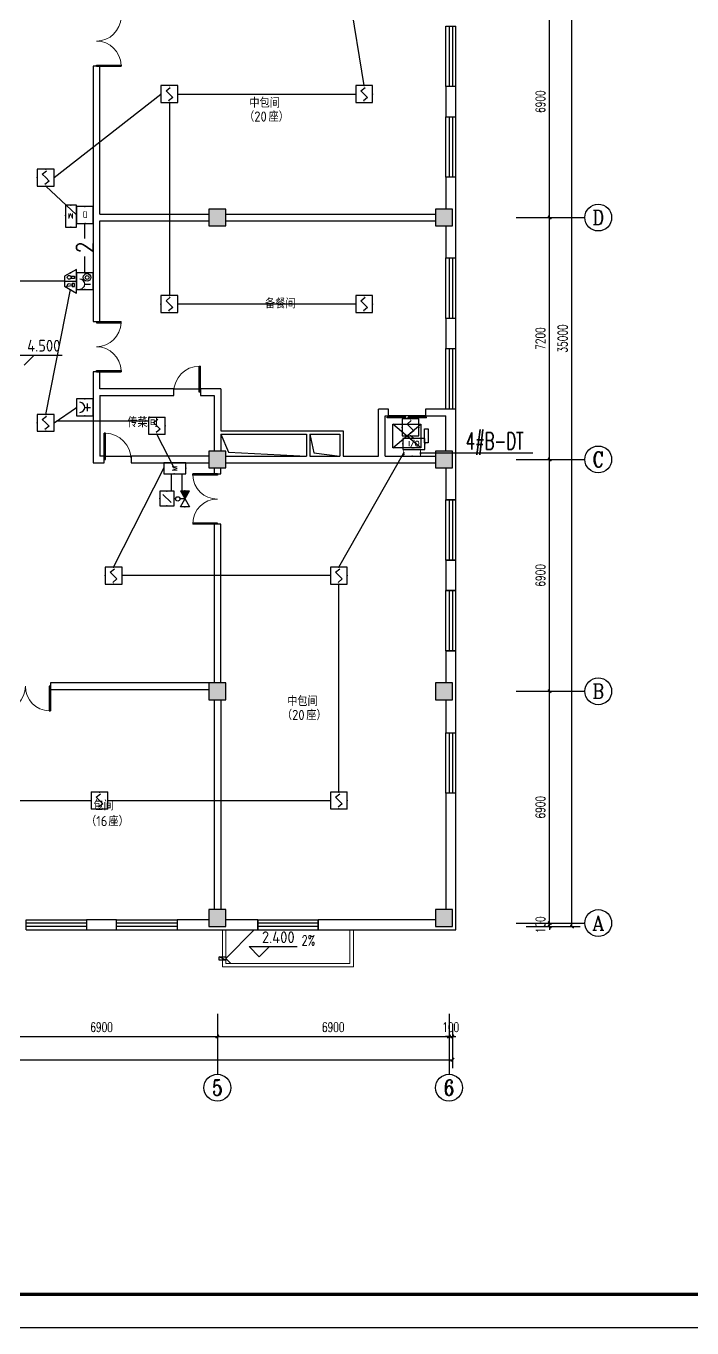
# Model space of a CAD drawing. Extents: x 2350667 to 3185789, y 309667 to 706270.
# Drawn here: x 2491272 to 2511109, y 374390 to 413142 of the extents above; entities that cross this region are included whole.
import ezdxf
from ezdxf.enums import TextEntityAlignment as Align

# ---------------------------------------------------------------- set-up
doc = ezdxf.new("R2010")
doc.units = 0
doc.header["$LTSCALE"] = 1000
for name, color, linetype in [('0-底图', 7, 'Continuous'), ('A-ANNO-DIMS', 3, 'Continuous'), ('A-ANNO-IDEN-LEVL', 3, 'Continuous'), ('A-ANNO-TXT', 7, 'Continuous'), ('AXIS', 3, 'Continuous'), ('AXIS_TEXT', 7, 'Continuous'), ('BTTK', 7, 'Continuous'), ('COLUMN', 255, 'Continuous'), ('DIM-消防', 3, 'Continuous'), ('DIM-箱柜', 7, 'Continuous'), ('EQUIP-消防', 3, 'Continuous'), ('EQUIP-箱柜', 3, 'Continuous'), ('EVTR', 2, 'Continuous'), ('PUB_DIM', 3, 'Continuous'), ('PUB_HATCH', 8, 'Continuous'), ('PUB_TEXT', 7, 'Continuous'), ('PUB_TITLE', 4, 'Continuous'), ('WALL', 2, 'Continuous'), ('WINDOW', 4, 'Continuous'), ('WIRE-消防', 1, 'Continuous'), ('看线', 30, 'Continuous')]:
    doc.layers.add(name, color=color, linetype=linetype)
doc.layers.add('悬挑板', color=9, linetype='Continuous', lineweight=18)
doc.styles.add('_TCH_AXIS', font='COMPLEX', dxfattribs={"bigfont": 'GBCBIG'})
doc.styles.add('_TCH_DIM', font='SIMPLEX', dxfattribs={"width": 0.8, "height": 5, "bigfont": 'HZTXT'})
doc.styles.add('_TEL_DIM', font='SIMPLEX', dxfattribs={"width": 0.8, "height": 3.5, "bigfont": 'HZTXT'})
doc.styles.add('A_DIM_T3', font='SIMPLEX', dxfattribs={"width": 0.7, "bigfont": 'HZ'})
doc.styles.add('COMPLEX', font='COMPLEX')
doc.styles.add('HZ(TK)', font='geniso.shx', dxfattribs={"width": 0.9, "bigfont": 'hztxt.shx'})
doc.styles.get("Standard").update_dxf_attribs({"font": 'geniso.shx', "bigfont": 'hztxt.shx'})
doc.dimstyles.new('_TCH_ARCH&&100', dxfattribs={"dimtxt": 280, "dimasz": 100, "dimexe": 250, "dimexo": 300, "dimgap": 135, "dimtad": 1, "dimdec": 0, "dimzin": 0, "dimdsep": 46, "dimtxsty": 'A_DIM_T3', "dimblk": 'ARCHTICK', "dimcen": 0.09, "dimclrt": 7, "dimazin": 2, "dimtfac": 1, "dimtdec": 0, "dimtix": 1, "dimtmove": 2, "dimatfit": 3, "dimfxl": 150, "dimtolj": 1, "dimtzin": 0, "dimarcsym": 0})

# ---------------------------------------------------------------- blocks, each defined once
blk = doc.blocks.new('vhtemplate_2020年新竖式图框_A1')
at = {"layer": 'PUB_TITLE', "color": 7}
blk.add_lwpolyline([(0, 594), (841, 594), (841, 0), (0, 0)], close=True, dxfattribs=at)
at = {"layer": 'PUB_TITLE', "const_width": 1}
blk.add_lwpolyline([(25, 10), (831, 10), (831, 584), (25, 584)], close=True, dxfattribs=at)
at = {"layer": 'BTTK', "color": 4, "style": 'HZ(TK)', "width": 0.9}
for tag, p in [('合作单位', (796, 511.5)), ('建设单位', (796, 209.5)), ('工程名称', (796, 176.5)), ('子项名称', (806, 160)), ('图纸名称', (796, 141))]:
    blk.add_attdef(tag, text='', height=3.5, dxfattribs=at).set_placement(p, align=Align.MIDDLE_CENTER)
for tag, p in [('注册证书号', (808.5, 309.01)), ('注册印章号', (808.5, 301.01)), ('设计号', (806, 193)), ('图别', (789.75, 34)), ('图号', (822.25, 34)), ('版本号', (789.75, 26)), ('日期', (822.25, 26))]:
    blk.add_attdef(tag, text='', height=3.5, dxfattribs=at).set_placement(p, align=Align.MIDDLE)
blk = doc.blocks.new('$equip$00002656')
for p, q in [((-0.5, 1), (-0.5, 0)), ((0.5, 1), (-0.5, 1)), ((0.5, 0), (0.5, 1)), ((-0.5, 0), (0.5, 0)), ((-0.219, 0.331), (0.222, 0.331)), ((0, 0.5), (0, 0.15))]:
    blk.add_line(p, q)
at = {"const_width": 0.04}
blk.add_lwpolyline([(-0.5, 1), (0.5, 1), (0.5, 0), (-0.5, 0), (-0.5, 1), (0.5, 1)], dxfattribs=at)
blk.add_arc((0, 0.8), 0.3, 180, 0)
for p in [(0, 1), (-0.5, 0.5), (0, 0), (0.5, 0.5)]:
    blk.add_point(p)
at = {"color": 7, "flags": 1}
for tag, height, p in [('A', 0.00002, (0, 0)), ('B', 0.4, (0.762, 0.292))]:
    blk.add_attdef(tag, text='', height=height, dxfattribs=at).set_placement(p, align=Align.MIDDLE_CENTER)
blk = doc.blocks.new('$Equip$00002649')
for p, q in [((-0.5, 0.5), (-0.5, -0.5)), ((0.5, 0.5), (-0.5, 0.5)), ((-0.2, 0.2), (0.05, 0.4)), ((0, 0), (-0.2, 0.2)), ((0, 0), (0.2, -0.2)), ((0.5, -0.5), (0.5, 0.5)), ((-0.5, -0.5), (0.5, -0.5)), ((0.2, -0.2), (-0.05, -0.4))]:
    blk.add_line(p, q)
at = {"const_width": 0.04}
blk.add_lwpolyline([(-0.5, 0.5), (0.5, 0.5), (0.5, -0.5), (-0.5, -0.5), (-0.5, 0.5), (0.5, 0.5)], dxfattribs=at)
for p in [(-0.5, 0), (0, 0.5), (0.5, 0), (0, -0.5)]:
    blk.add_point(p)
at = {"color": 7, "flags": 1}
for tag, height, p in [('A', 0.00002, (0, 0)), ('B', 0.4, (0.762, -0.208))]:
    blk.add_attdef(tag, text='', height=height, dxfattribs=at).set_placement(p, align=Align.MIDDLE_CENTER)
blk = doc.blocks.new('fdsefg')
at = {"layer": 'EQUIP-箱柜', "const_width": 20}
blk.add_lwpolyline([(21301, 11505), (21801, 11505), (21801, 11305), (21301, 11305)], close=True, dxfattribs=at)
at = {"layer": 'EQUIP-箱柜'}
for p in [(21301, 11355), (21601, 11505), (21801, 11372)]:
    blk.add_point(p, dxfattribs=at)
blk = doc.blocks.new('$equip_U$00000181(WIN7-PC-dian)')
for p in [(-0.5, 0.2), (0, 0.4), (0, 0), (0.5, 0.2)]:
    blk.add_point(p)
at = {"xscale": 0.002, "yscale": 0.002, "zscale": 0.002}
blk.add_blockref('fdsefg', (-43.101, -22.61), dxfattribs=at)
at = {"color": 7, "style": '_TEL_DIM', "flags": 1}
for tag in ['A', 'REMARK']:
    blk.add_attdef(tag, text='', height=0.00002, dxfattribs=at).set_placement((0, 0), align=Align.MIDDLE_CENTER)
at = {"color": 7, "style": '_TEL_DIM'}
blk.add_attdef('$TEXT$', text='', height=0.00002, dxfattribs=at).set_placement((0.1, 0), align=Align.MIDDLE_CENTER)
blk = doc.blocks.new('$equip$00001926')
for p, q in [((0.65, 0.65), (-0.65, 0.65)), ((-0.65, 0.65), (-0.65, 0)), ((-0.65, 0), (0.65, 0)), ((0.65, 0), (0.65, 0.65))]:
    blk.add_line(p, q)
for p in [(-0.65, 0.325), (0, 0.65), (0, 0), (0.65, 0.325)]:
    blk.add_point(p)
at = {"color": 7, "style": '_TEL_DIM'}
blk.add_attdef('$TEXT$', text='', height=0.3, dxfattribs=at).set_placement((0.006, 0.343), align=Align.MIDDLE_CENTER)
at = {"color": 7, "style": '_TEL_DIM', "flags": 1}
blk.add_attdef('A', text='', height=0.00002, dxfattribs=at).set_placement((0, 0), align=Align.MIDDLE_CENTER)
blk = doc.blocks.new('$equip_U$00000152(WIN7-PC-dian)')
for p in [(-0.65, 0.325), (0, 0.65), (0, 0), (0.65, 0.325)]:
    blk.add_point(p)
blk.add_blockref('$equip$00001926', (0, 0)).add_auto_attribs({'$TEXT$': 'I/O'})
at = {"color": 7, "style": '_TEL_DIM', "flags": 1}
for tag in ['A', 'REMARK']:
    blk.add_attdef(tag, text='', height=0.00002, dxfattribs=at).set_placement((0, 0), align=Align.MIDDLE_CENTER)
blk = doc.blocks.new('$equip$00002655')
for p, q in [((-0.5, 1), (-0.5, 0)), ((0.5, 1), (-0.5, 1)), ((0.5, 0), (0.5, 1)), ((-0.5, 0), (0.5, 0)), ((-0.169, 0.5), (-0.169, 0.15))]:
    blk.add_line(p, q)
at = {"const_width": 0.02}
blk.add_lwpolyline([(-0.5, 1), (0.5, 1), (0.5, 0), (-0.5, 0), (-0.5, 1), (0.5, 1)], dxfattribs=at)
for radius in [0.226, 0.113]:
    blk.add_circle((0.227, 0.36), radius)
blk.add_arc((-0.169, 0.8), 0.3, 180, 0)
for p in [(0, 1), (-0.5, 0.5), (0, 0), (0.5, 0.5)]:
    blk.add_point(p)
at = {"color": 7, "flags": 1}
for tag, height, p in [('A', 0.00002, (0, 0)), ('B', 0.4, (0.762, 0.292))]:
    blk.add_attdef(tag, text='', height=height, dxfattribs=at).set_placement(p, align=Align.MIDDLE_CENTER)
blk = doc.blocks.new('$equip$00002679')
for p, q in [((-0.3, 0.699), (-0.703, 0)), ((-0.703, 0), (0.703, 0)), ((-0.264, 0.249), (-0.304, 0.569)), ((-0.304, 0.569), (-0.128, 0.489)), ((-0.304, 0.249), (-0.304, 0.113)), ((-0.128, 0.249), (-0.304, 0.249)), ((-0.304, 0.113), (-0.128, 0.113)), ((0.3, 0.699), (-0.3, 0.699)), ((0.3, 0.699), (-0.3, 0.699)), ((-0.128, 0.489), (-0.168, 0.249)), ((-0.128, 0.113), (-0.128, 0.249)), ((0, 0.699), (0, 0)), ((0.174, 0.11), (0.174, 0.338)), ((0.294, 0.11), (0.174, 0.11)), ((0.294, 0.338), (0.294, 0.11)), ((0.703, 0), (0.3, 0.699))]:
    blk.add_line(p, q)
at = {"const_width": 0.02}
for points in [[(-0.299, 0.699), (0.301, 0.699), (0.703, 0), (-0.702, 0), (-0.299, 0.699), (0.301, 0.699)], [(-0.3, 0.699), (0.3, 0.699), (0.703, 0), (-0.703, 0), (-0.3, 0.699), (0.3, 0.699)]]:
    blk.add_lwpolyline(points, dxfattribs=at)
blk.add_circle((0.234, 0.43), 0.111)
for p in [(-0.501, 0.349), (0, 0.699), (0, 0), (0.502, 0.349)]:
    blk.add_point(p)
at = {"color": 7, "flags": 1}
for tag, height, p in [('A', 0.00002, (0, 0)), ('B', 0.4, (0.961, 0.299))]:
    blk.add_attdef(tag, text='', height=height, dxfattribs=at).set_placement(p, align=Align.MIDDLE_CENTER)
blk = doc.blocks.new('$equip_U$00000183(WIN7-PC-dian)')
for p, q in [((-0.5, 1), (-0.5, 0)), ((0.5, 1), (-0.5, 1)), ((0.5, 0), (0.5, 1)), ((-0.5, 0), (0.5, 0))]:
    blk.add_line(p, q)
at = {"const_width": 0.04}
blk.add_lwpolyline([(-0.5, 1), (0.5, 1), (0.5, 0), (-0.5, 0), (-0.5, 1), (0.5, 1)], dxfattribs=at)
for p in [(0, 1), (-0.5, 0.469), (0, 0), (0.5, 0.5)]:
    blk.add_point(p)
at = {"color": 7}
blk.add_attdef('$TEXT$', text='', height=0.4, dxfattribs=at).set_placement((0.026, 0.492), align=Align.MIDDLE_CENTER)
at = {"color": 7, "style": '_TEL_DIM', "flags": 1}
for tag in ['A', 'REMARK']:
    blk.add_attdef(tag, text='', height=0.00002, dxfattribs=at).set_placement((0, 0), align=Align.MIDDLE_CENTER)
blk = doc.blocks.new('$equip_U$00000157(WIN7-PC-dian)')
for p, q in [((-0.65, 0.65), (-0.65, 0)), ((0.65, 0.65), (-0.65, 0.65)), ((-0.65, 0), (0.65, 0)), ((0.65, 0), (0.65, 0.65))]:
    blk.add_line(p, q)
for p in [(-0.65, 0.325), (0.041, 0.65), (0.041, 0), (0.65, 0.325)]:
    blk.add_point(p)
at = {"color": 7, "style": '_TEL_DIM'}
blk.add_attdef('$TEXT$', text='', height=0.3, dxfattribs=at).set_placement((0.006, 0.343), align=Align.MIDDLE_CENTER)
at = {"color": 7, "style": '_TEL_DIM', "flags": 1}
for tag in ['A', 'REMARK']:
    blk.add_attdef(tag, text='', height=0.00002, dxfattribs=at).set_placement((0, 0), align=Align.MIDDLE_CENTER)
at = {"layer": 'EQUIP-消防', "color": 7, "style": '_TEL_DIM', "flags": 1}
blk.add_attdef('REMARK', text='', height=0.00002, dxfattribs=at).set_placement((0, 0), align=Align.MIDDLE_CENTER)
blk.add_attdef('REMARK', text='', height=0.00002, dxfattribs=at).set_placement((0, 0), align=Align.MIDDLE_CENTER)
blk = doc.blocks.new('$equip$00002760')
for p, q in [((0.5, 0.5), (-0.5, 0.5)), ((-0.5, 0.5), (-0.5, -0.5)), ((-0.283, -0.283), (0.283, 0.283)), ((0.5, -0.5), (0.5, 0.5)), ((-0.5, -0.5), (0.5, -0.5))]:
    blk.add_line(p, q)
at = {"const_width": 0.04}
blk.add_lwpolyline([(-0.5, 0.5), (0.5, 0.5), (0.5, -0.5), (-0.5, -0.5), (-0.5, 0.5), (0.5, 0.5)], dxfattribs=at)
for p in [(-0.5, 0), (0, 0.5), (0.5, 0), (0, -0.5)]:
    blk.add_point(p)
blk.add_solid([(0.283, 0.283), (0.075, 0.124), (0.124, 0.075)])
at = {"color": 7, "flags": 1}
for tag, height, p in [('A', 0.00002, (0, 0)), ('B', 0.4, (0.755, -0.254))]:
    blk.add_attdef(tag, text='', height=height, dxfattribs=at).set_placement(p, align=Align.MIDDLE_CENTER)
blk = doc.blocks.new('$equip$00002662')
for p, q in [((-0.55, -0.95), (-0.55, -0.35)), ((-0.55, -0.35), (0.55, -0.95)), ((0.55, -0.35), (-0.55, -0.95)), ((0, -0.65), (0, -0.3)), ((0.55, -0.35), (0.55, -0.95))]:
    blk.add_line(p, q)
blk.add_circle((0, -0.15), 0.15)
for p in [(-0.55, -0.65), (-0.002, 0), (0, -0.65), (0.55, -0.65)]:
    blk.add_point(p)
blk.add_solid([(0, -0.65), (0.55, -0.95), (0.55, -0.35)])
at = {"color": 7, "flags": 1}
for tag, height, p in [('A', 0.00002, (0, 0)), ('B', 0.4, (0.834, -0.65))]:
    blk.add_attdef(tag, text='', height=height, dxfattribs=at).set_placement(p, align=Align.MIDDLE_CENTER)
blk = doc.blocks.new('_ArchTick')
at = {"color": 0, "linetype": 'ByBlock', "const_width": 0.4}
blk.add_lwpolyline([(-0.5, -0.5), (0.5, 0.5)], dxfattribs=at)
blk = doc.blocks.new('*D774')
at = {"layer": 'A-ANNO-DIMS', "color": 0, "lineweight": -2, "transparency": 16777216}
for p, q in [((2181941, -87298), (2182691, -87298)), ((2181941, -87398), (2182691, -87398)), ((2182441, -87298), (2182441, -87198)), ((2182441, -87398), (2182441, -87298)), ((2182441, -87398), (2182441, -87498))]:
    blk.add_line(p, q, dxfattribs=at)
at = {"layer": 'Defpoints', "color": 0, "transparency": 16777216}
for p in [(2181641, -87298), (2181641, -87398), (2182441, -87298)]:
    blk.add_point(p, dxfattribs=at)
at = {"layer": 'A-ANNO-DIMS', "color": 0, "lineweight": -2, "transparency": 16777216, "xscale": 100, "yscale": 100, "zscale": 100}
for p, rotation in [((2182441, -87298), 270), ((2182441, -87398), 90)]:
    blk.add_blockref('_ArchTick', p, dxfattribs=dict(at, rotation=rotation))
at = {"layer": 'A-ANNO-DIMS', "color": 7, "transparency": 16777216, "insert": (2182166, -87348), "char_height": 280, "attachment_point": 5, "rotation": 90, "style": 'A_DIM_T3'}
blk.add_mtext('\\A1;100', dxfattribs=at)
blk = doc.blocks.new('*D775')
at = {"layer": 'A-ANNO-DIMS', "color": 0, "lineweight": -2, "transparency": 16777216}
for p, q in [((2181941, -80398), (2182691, -80398)), ((2182441, -87298), (2182441, -80398)), ((2181941, -87298), (2182691, -87298))]:
    blk.add_line(p, q, dxfattribs=at)
at = {"layer": 'Defpoints', "color": 0, "transparency": 16777216}
for p in [(2181641, -80398), (2182441, -80398), (2181641, -87298)]:
    blk.add_point(p, dxfattribs=at)
at = {"layer": 'A-ANNO-DIMS', "color": 0, "lineweight": -2, "transparency": 16777216, "xscale": 100, "yscale": 100, "zscale": 100}
for p, rotation in [((2182441, -80398), 90), ((2182441, -87298), 270)]:
    blk.add_blockref('_ArchTick', p, dxfattribs=dict(at, rotation=rotation))
at = {"layer": 'A-ANNO-DIMS', "color": 7, "transparency": 16777216, "insert": (2182166, -83848), "char_height": 280, "attachment_point": 5, "rotation": 90, "style": 'A_DIM_T3'}
blk.add_mtext('\\A1;6900', dxfattribs=at)
blk = doc.blocks.new('*D776')
at = {"layer": 'A-ANNO-DIMS', "color": 0, "lineweight": -2, "transparency": 16777216}
for p, q in [((2181941, -73498), (2182691, -73498)), ((2182441, -80398), (2182441, -73498)), ((2181941, -80398), (2182691, -80398))]:
    blk.add_line(p, q, dxfattribs=at)
at = {"layer": 'Defpoints', "color": 0, "transparency": 16777216}
for p in [(2181641, -73498), (2182441, -73498), (2181641, -80398)]:
    blk.add_point(p, dxfattribs=at)
at = {"layer": 'A-ANNO-DIMS', "color": 0, "lineweight": -2, "transparency": 16777216, "xscale": 100, "yscale": 100, "zscale": 100}
for p, rotation in [((2182441, -73498), 90), ((2182441, -80398), 270)]:
    blk.add_blockref('_ArchTick', p, dxfattribs=dict(at, rotation=rotation))
at = {"layer": 'A-ANNO-DIMS', "color": 7, "transparency": 16777216, "insert": (2182166, -76948), "char_height": 280, "attachment_point": 5, "rotation": 90, "style": 'A_DIM_T3'}
blk.add_mtext('\\A1;6900', dxfattribs=at)
blk = doc.blocks.new('*D777')
at = {"layer": 'A-ANNO-DIMS', "color": 0, "lineweight": -2, "transparency": 16777216}
for p, q in [((2181941, -66298), (2182691, -66298)), ((2182441, -73498), (2182441, -66298)), ((2181941, -73498), (2182691, -73498))]:
    blk.add_line(p, q, dxfattribs=at)
at = {"layer": 'Defpoints', "color": 0, "transparency": 16777216}
for p in [(2181641, -66298), (2182441, -66298), (2181641, -73498)]:
    blk.add_point(p, dxfattribs=at)
at = {"layer": 'A-ANNO-DIMS', "color": 0, "lineweight": -2, "transparency": 16777216, "xscale": 100, "yscale": 100, "zscale": 100}
for p, rotation in [((2182441, -66298), 90), ((2182441, -73498), 270)]:
    blk.add_blockref('_ArchTick', p, dxfattribs=dict(at, rotation=rotation))
at = {"layer": 'A-ANNO-DIMS', "color": 7, "transparency": 16777216, "insert": (2182166, -69898), "char_height": 280, "attachment_point": 5, "rotation": 90, "style": 'A_DIM_T3'}
blk.add_mtext('\\A1;7200', dxfattribs=at)
blk = doc.blocks.new('*D778')
at = {"layer": 'A-ANNO-DIMS', "color": 0, "lineweight": -2, "transparency": 16777216}
for p, q in [((2181941, -59398), (2182691, -59398)), ((2182441, -66298), (2182441, -59398)), ((2181941, -66298), (2182691, -66298))]:
    blk.add_line(p, q, dxfattribs=at)
at = {"layer": 'Defpoints', "color": 0, "transparency": 16777216}
for p in [(2181641, -59398), (2182441, -59398), (2181641, -66298)]:
    blk.add_point(p, dxfattribs=at)
at = {"layer": 'A-ANNO-DIMS', "color": 0, "lineweight": -2, "transparency": 16777216, "xscale": 100, "yscale": 100, "zscale": 100}
for p, rotation in [((2182441, -59398), 90), ((2182441, -66298), 270)]:
    blk.add_blockref('_ArchTick', p, dxfattribs=dict(at, rotation=rotation))
at = {"layer": 'A-ANNO-DIMS', "color": 7, "transparency": 16777216, "insert": (2182166, -62848), "char_height": 280, "attachment_point": 5, "rotation": 90, "style": 'A_DIM_T3'}
blk.add_mtext('\\A1;6900', dxfattribs=at)
blk = doc.blocks.new('*D781')
at = {"layer": 'Defpoints', "color": 0, "transparency": 16777216}
for p in [(2181444, -52398), (2183105, -52398), (2181444, -87398)]:
    blk.add_point(p, dxfattribs=at)
at = {"layer": 'PUB_DIM', "color": 0, "lineweight": -2, "transparency": 16777216}
for p, q in [((2181744, -52398), (2183355, -52398)), ((2183105, -87398), (2183105, -52398)), ((2181744, -87398), (2183355, -87398))]:
    blk.add_line(p, q, dxfattribs=at)
at = {"layer": 'PUB_DIM', "color": 0, "lineweight": -2, "transparency": 16777216, "xscale": 100, "yscale": 100, "zscale": 100}
for p, rotation in [((2183105, -52398), 90), ((2183105, -87398), 270)]:
    blk.add_blockref('_ArchTick', p, dxfattribs=dict(at, rotation=rotation))
at = {"layer": 'PUB_DIM', "color": 7, "transparency": 16777216, "insert": (2182830, -69898), "char_height": 280, "attachment_point": 5, "rotation": 90, "style": 'A_DIM_T3'}
blk.add_mtext('\\A1;35000', dxfattribs=at)
blk = doc.blocks.new('*D787')
at = {"layer": 'A-ANNO-DIMS', "color": 0, "lineweight": -2, "transparency": 16777216}
for p, q in [((2165644, -90299), (2165644, -90922)), ((2165644, -90672), (2172544, -90672)), ((2172544, -90299), (2172544, -90922))]:
    blk.add_line(p, q, dxfattribs=at)
at = {"layer": 'Defpoints', "color": 0, "transparency": 16777216}
for p in [(2165644, -89999), (2172544, -89999), (2172544, -90672)]:
    blk.add_point(p, dxfattribs=at)
at = {"layer": 'A-ANNO-DIMS', "color": 0, "lineweight": -2, "transparency": 16777216, "xscale": 100, "yscale": 100, "zscale": 100, "rotation": 180}
blk.add_blockref('_ArchTick', (2165644, -90672), dxfattribs=at)
at = {"layer": 'A-ANNO-DIMS', "color": 0, "lineweight": -2, "transparency": 16777216, "xscale": 100, "yscale": 100, "zscale": 100}
blk.add_blockref('_ArchTick', (2172544, -90672), dxfattribs=at)
at = {"layer": 'A-ANNO-DIMS', "color": 7, "transparency": 16777216, "insert": (2169094, -90397), "char_height": 280, "attachment_point": 5, "style": 'A_DIM_T3'}
blk.add_mtext('\\A1;6900', dxfattribs=at)
blk = doc.blocks.new('*D788')
at = {"layer": 'A-ANNO-DIMS', "color": 0, "lineweight": -2, "transparency": 16777216}
for p, q in [((2172544, -90299), (2172544, -90922)), ((2172544, -90672), (2179444, -90672)), ((2179444, -90299), (2179444, -90922))]:
    blk.add_line(p, q, dxfattribs=at)
at = {"layer": 'Defpoints', "color": 0, "transparency": 16777216}
for p in [(2172544, -89999), (2179444, -89999), (2179444, -90672)]:
    blk.add_point(p, dxfattribs=at)
at = {"layer": 'A-ANNO-DIMS', "color": 0, "lineweight": -2, "transparency": 16777216, "xscale": 100, "yscale": 100, "zscale": 100, "rotation": 180}
blk.add_blockref('_ArchTick', (2172544, -90672), dxfattribs=at)
at = {"layer": 'A-ANNO-DIMS', "color": 0, "lineweight": -2, "transparency": 16777216, "xscale": 100, "yscale": 100, "zscale": 100}
blk.add_blockref('_ArchTick', (2179444, -90672), dxfattribs=at)
at = {"layer": 'A-ANNO-DIMS', "color": 7, "transparency": 16777216, "insert": (2175994, -90397), "char_height": 280, "attachment_point": 5, "style": 'A_DIM_T3'}
blk.add_mtext('\\A1;6900', dxfattribs=at)
blk = doc.blocks.new('*D789')
at = {"layer": 'A-ANNO-DIMS', "color": 0, "lineweight": -2, "transparency": 16777216}
for p, q in [((2179444, -90672), (2179344, -90672)), ((2179444, -90299), (2179444, -90922)), ((2179444, -90672), (2179544, -90672)), ((2179544, -90299), (2179544, -90922)), ((2179544, -90672), (2179644, -90672))]:
    blk.add_line(p, q, dxfattribs=at)
at = {"layer": 'Defpoints', "color": 0, "transparency": 16777216}
for p in [(2179444, -89999), (2179544, -89999), (2179544, -90672)]:
    blk.add_point(p, dxfattribs=at)
at = {"layer": 'A-ANNO-DIMS', "color": 0, "lineweight": -2, "transparency": 16777216, "xscale": 100, "yscale": 100, "zscale": 100}
blk.add_blockref('_ArchTick', (2179444, -90672), dxfattribs=at)
at = {"layer": 'A-ANNO-DIMS', "color": 0, "lineweight": -2, "transparency": 16777216, "xscale": 100, "yscale": 100, "zscale": 100, "rotation": 180}
blk.add_blockref('_ArchTick', (2179544, -90672), dxfattribs=at)
at = {"layer": 'A-ANNO-DIMS', "color": 7, "transparency": 16777216, "insert": (2179494, -90397), "char_height": 280, "attachment_point": 5, "style": 'A_DIM_T3'}
blk.add_mtext('\\A1;100', dxfattribs=at)
blk = doc.blocks.new('*D798')
at = {"layer": 'Defpoints', "color": 0, "transparency": 16777216}
for p in [(2142744, -89999), (2179544, -89999), (2179544, -91364)]:
    blk.add_point(p, dxfattribs=at)
at = {"layer": 'PUB_DIM', "color": 0, "lineweight": -2, "transparency": 16777216}
for p, q in [((2142744, -90299), (2142744, -91614)), ((2179544, -90299), (2179544, -91614)), ((2142744, -91364), (2179544, -91364))]:
    blk.add_line(p, q, dxfattribs=at)
at = {"layer": 'PUB_DIM', "color": 0, "lineweight": -2, "transparency": 16777216, "xscale": 100, "yscale": 100, "zscale": 100, "rotation": 180}
blk.add_blockref('_ArchTick', (2142744, -91364), dxfattribs=at)
at = {"layer": 'PUB_DIM', "color": 0, "lineweight": -2, "transparency": 16777216, "xscale": 100, "yscale": 100, "zscale": 100}
blk.add_blockref('_ArchTick', (2179544, -91364), dxfattribs=at)
at = {"layer": 'PUB_DIM', "color": 7, "transparency": 16777216, "insert": (2161144, -91089), "char_height": 280, "attachment_point": 5, "style": 'A_DIM_T3'}
blk.add_mtext('\\A1;36800', dxfattribs=at)
blk = doc.blocks.new('$WINLIB2D$00000001')
at = {"color": 0}
for points in [[(-0.5, 0.5), (-0.5, -0.5)], [(-0.5, 0.5), (0.5, 0.5)], [(0.5, -0.5), (0.5, 0.5)], [(0.5, 0.167), (-0.5, 0.167)], [(0.5, -0.167), (-0.5, -0.167)], [(-0.5, -0.5), (0.5, -0.5)]]:
    blk.add_lwpolyline(points, dxfattribs=at)
blk = doc.blocks.new('$DORLIB2D$00000127')
at = {"color": 0}
for points in [[(-0.533, 0.795), (-0.533, 0.69)], [(-0.033, 0.795), (-0.533, 0.795)], [(-0.033, 0.795), (-0.033, 0.69)], [(0.533, 0.795), (0.033, 0.795)], [(0.033, 0.795), (0.033, 0.69)], [(0.533, 0.795), (0.533, 0.69)], [(-0.033, 0.69), (-0.533, 0.69)], [(0.5, 0.5), (-0.5, 0.5)], [(0.533, 0.69), (0.033, 0.69)]]:
    blk.add_lwpolyline(points, dxfattribs=at)
blk = doc.blocks.new('$DorLib2D$00000002')
for p, q in [((-0.5, 0), (-0.5, 0.4875)), ((-0.475, 0.4875), (-0.5, 0.4875)), ((-0.475, 0), (-0.475, 0.4875)), ((0.475, 0), (0.475, 0.4875)), ((0.475, 0.4875), (0.5, 0.4875)), ((0.5, 0), (0.5, 0.4875)), ((-0.5, 0), (-0.475, 0)), ((0.5, 0), (0.475, 0))]:
    blk.add_line(p, q)
at = {"lineweight": 13}
for centre, start, end in [((-0.4875, 0), 0, 88.53072), ((0.4875, 0), 91.46928, 180)]:
    blk.add_arc(centre, 0.4875, start, end, dxfattribs=at)
blk = doc.blocks.new('_AXISO')
blk.add_circle((0, 0), 0.5)
at = {"layer": 'AXIS_TEXT', "style": 'COMPLEX', "width": 1.041667}
blk.add_attdef('A', text='', height=0.56, dxfattribs=at).set_placement((-0.25, -0.28), (0.25, -0.28), align=Align.FIT)
blk = doc.blocks.new('$DorLib2D$00000001')
for p, q in [((0.45, 0.975), (0.5, 0.975)), ((0.45, 0), (0.45, 0.975)), ((0.5, 0), (0.5, 0.975)), ((0.5, 0), (0.45, 0))]:
    blk.add_line(p, q)
at = {"lineweight": 13}
blk.add_arc((0.475, 0), 0.975, 91.4693, 180, dxfattribs=at)
blk = doc.blocks.new("ghjgj'")
at = {"layer": 'PUB_HATCH'}
for points in [[(2172794.1, -66547.8), (2172794.1, -66047.8), (2172294.1, -66047.8), (2172294.1, -66547.8)], [(2179544.1, -66547.8), (2179544.1, -66047.8), (2179044.1, -66047.8), (2179044.1, -66547.8)], [(2172794.1, -73747.8), (2172794.1, -73247.8), (2172294.1, -73247.8), (2172294.1, -73747.8)], [(2179544.1, -73747.8), (2179544.1, -73247.8), (2179044.1, -73247.8), (2179044.1, -73747.8)], [(2172794.1, -80647.8), (2172794.1, -80147.8), (2172294.1, -80147.8), (2172294.1, -80647.8)], [(2179544.1, -80647.8), (2179544.1, -80147.8), (2179044.1, -80147.8), (2179044.1, -80647.8)], [(2172794.1, -87397.8), (2172794.1, -86897.8), (2172294.1, -86897.8), (2172294.1, -87397.8)], [(2179544.1, -87397.8), (2179544.1, -86897.8), (2179044.1, -86897.8), (2179044.1, -87397.8)]]:
    blk.add_hatch(color=256, dxfattribs=at).paths.add_polyline_path(points)
for p, q in [((2172794.4, -88347.8), (2173644.4, -87497.8)), ((2172944.4, -88497.8), (2172794.4, -88347.8))]:
    blk.add_line(p, q)
blk.add_lwpolyline([(2172794.4, -88397.8), (2172794.4, -88397.8), (2172594.4, -88397.8), (2172594.4, -88297.8), (2172794.4, -88297.8), (2172794.4, -88397.8), (2172594.4, -88297.8)])
at = {"layer": 'A-ANNO-IDEN-LEVL'}
for p, q in [((2166490.9, -70392.2), (2167924.9, -70392.2)), ((2166790.9, -70692.2), (2167090.9, -70392.2)), ((2173791.8, -88298.5), (2173491.8, -87998.5)), ((2173491.8, -87998.5), (2174925.7, -87998.5)), ((2173791.8, -88298.5), (2174091.8, -87998.5))]:
    blk.add_line(p, q, dxfattribs=at)
at = {"layer": 'AXIS'}
for p, q in [((2181444.1, -66297.8), (2183488.4, -66297.8)), ((2181444.1, -73497.8), (2183488.4, -73497.8)), ((2181444.1, -80397.8), (2183488.4, -80397.8)), ((2181444.1, -87297.8), (2183488.4, -87297.8)), ((2172544.1, -89998.5), (2172544.1, -91798.5)), ((2179444.1, -89998.5), (2179444.1, -91798.5))]:
    blk.add_line(p, q, dxfattribs=at)
at = {"layer": 'COLUMN'}
for p, q in [((2172794.1, -66047.8), (2172294.1, -66047.8)), ((2172294.1, -66047.8), (2172294.1, -66547.8)), ((2172794.1, -66547.8), (2172794.1, -66047.8)), ((2179544.1, -66047.8), (2179044.1, -66047.8)), ((2179044.1, -66047.8), (2179044.1, -66547.8)), ((2179544.1, -66547.8), (2179544.1, -66047.8)), ((2172294.1, -66547.8), (2172794.1, -66547.8)), ((2179044.1, -66547.8), (2179544.1, -66547.8)), ((2172794.1, -73247.8), (2172294.1, -73247.8)), ((2172294.1, -73247.8), (2172294.1, -73747.8)), ((2172794.1, -73747.8), (2172794.1, -73247.8)), ((2179544.1, -73247.8), (2179044.1, -73247.8)), ((2179044.1, -73247.8), (2179044.1, -73747.8)), ((2179544.1, -73747.8), (2179544.1, -73247.8)), ((2172294.1, -73747.8), (2172794.1, -73747.8)), ((2179044.1, -73747.8), (2179544.1, -73747.8)), ((2172794.1, -80147.8), (2172294.1, -80147.8)), ((2172294.1, -80147.8), (2172294.1, -80647.8)), ((2172794.1, -80647.8), (2172794.1, -80147.8)), ((2179544.1, -80147.8), (2179044.1, -80147.8)), ((2179044.1, -80147.8), (2179044.1, -80647.8)), ((2179544.1, -80647.8), (2179544.1, -80147.8)), ((2172294.1, -80647.8), (2172794.1, -80647.8)), ((2179044.1, -80647.8), (2179544.1, -80647.8)), ((2172794.1, -86897.8), (2172294.1, -86897.8)), ((2172294.1, -86897.8), (2172294.1, -87397.8)), ((2172794.1, -87397.8), (2172794.1, -86897.8)), ((2179544.1, -86897.8), (2179044.1, -86897.8)), ((2179044.1, -86897.8), (2179044.1, -87397.8)), ((2179544.1, -87397.8), (2179544.1, -86897.8)), ((2172294.1, -87397.8), (2172794.1, -87397.8)), ((2179044.1, -87397.8), (2179544.1, -87397.8))]:
    blk.add_line(p, q, dxfattribs=at)
at = {"layer": 'EVTR'}
for p, q in [((2177769.1, -73147.8), (2178609.1, -72447.8)), ((2178609.1, -73147.8), (2177769.1, -72447.8)), ((2177769.1, -72447.8), (2178609.1, -72447.8)), ((2177769.1, -73147.8), (2177769.1, -72447.8)), ((2178609.1, -72447.8), (2178609.1, -73147.8)), ((2178714.1, -72587.8), (2178819.1, -72587.8)), ((2178714.1, -73007.8), (2178714.1, -72587.8)), ((2178819.1, -72587.8), (2178819.1, -73007.8)), ((2178609.1, -73147.8), (2177769.1, -73147.8)), ((2178819.1, -73007.8), (2178714.1, -73007.8))]:
    blk.add_line(p, q, dxfattribs=at)
at = {"layer": 'WALL'}
for p, q in [((2169044.1, -61796.3), (2168844.1, -61796.3)), ((2168844.1, -61796.3), (2168844.1, -66297.8)), ((2169044.1, -66197.8), (2169044.1, -61796.3)), ((2179644.1, -62397.8), (2179344.1, -62397.8)), ((2179344.1, -62397.8), (2179344.1, -63297.8)), ((2179644.1, -63297.8), (2179644.1, -62397.8)), ((2179344.1, -63297.8), (2179644.1, -63297.8)), ((2179644.1, -65097.8), (2179344.1, -65097.8)), ((2179344.1, -65097.8), (2179344.1, -66047.8)), ((2179644.1, -66297.8), (2179644.1, -65097.8)), ((2169044.1, -66197.8), (2172294.1, -66197.8)), ((2172794.1, -66197.8), (2179044.1, -66197.8)), ((2168844.1, -66297.8), (2168844.1, -69391.7)), ((2169044.1, -66397.8), (2172294.1, -66397.8)), ((2169044.1, -69391.7), (2169044.1, -66397.8)), ((2172794.1, -66397.8), (2179044.1, -66397.8)), ((2179344.1, -66547.8), (2179344.1, -67497.8)), ((2179644.1, -67497.8), (2179644.1, -66297.8)), ((2179344.1, -67497.8), (2179644.1, -67497.8)), ((2179644.1, -69297.8), (2179344.1, -69297.8)), ((2179344.1, -69297.8), (2179344.1, -70197.8)), ((2179644.1, -70197.8), (2179644.1, -69297.8)), ((2168844.1, -69391.7), (2169044.1, -69391.7)), ((2179344.1, -70197.8), (2179644.1, -70197.8)), ((2169044.1, -70891.7), (2168844.1, -70891.7)), ((2168844.1, -70891.7), (2168844.1, -71497.8)), ((2169044.1, -71397.8), (2169044.1, -70891.7)), ((2168844.1, -71497.8), (2168844.1, -73597.8)), ((2171244, -71397.8), (2169044.1, -71397.8)), ((2169044.1, -71597.8), (2169044.1, -73397.8)), ((2169044.1, -71597.8), (2171244, -71597.8)), ((2171244, -71597.8), (2171244, -71397.8)), ((2172644.1, -71397.8), (2172044, -71397.8)), ((2172044, -71397.8), (2172044, -71597.8)), ((2172044, -71597.8), (2172444.1, -71597.8)), ((2172444.1, -71597.8), (2172444.1, -72697.8)), ((2172644.1, -71397.8), (2172644.1, -72647.8)), ((2177344.1, -73397.8), (2177344.1, -71997.8)), ((2177639.1, -71997.8), (2177344.1, -71997.8)), ((2177639.1, -72197.8), (2177639.1, -71997.8)), ((2179344.1, -71997.8), (2178739.1, -71997.8)), ((2178739.1, -71997.8), (2178739.1, -72197.8)), ((2179644.1, -71997.8), (2179344.1, -71997.8)), ((2179644.1, -72097.8), (2179644.1, -71997.8)), ((2177544.1, -73397.8), (2177544.1, -72197.8)), ((2177544.1, -72197.8), (2177639.1, -72197.8)), ((2178739.1, -72197.8), (2179344.1, -72197.8)), ((2179344.1, -73247.8), (2179344.1, -72197.8)), ((2179644.1, -73497.8), (2179644.1, -72097.8)), ((2172444.1, -72697.8), (2172444.1, -73247.8)), ((2172644.1, -72647.8), (2175244.1, -72647.8)), ((2172644.1, -72747.8), (2172644.1, -73247.8)), ((2172644.1, -72747.8), (2175194.1, -72747.8)), ((2175194.1, -72747.8), (2175194.1, -73397.8)), ((2175244.1, -72647.8), (2176294.1, -72647.8)), ((2175294.1, -72747.8), (2176194.1, -72747.8)), ((2175294.1, -72747.8), (2175294.1, -73397.8)), ((2176194.1, -72747.8), (2176194.1, -73397.8)), ((2176294.1, -72647.8), (2176294.1, -73397.8)), ((2168844.1, -73597.8), (2169174.1, -73597.8)), ((2169174.1, -73397.8), (2169044.1, -73397.8)), ((2169174.1, -73597.8), (2169174.1, -73397.8)), ((2172294.1, -73397.8), (2169974.1, -73397.8)), ((2169974.1, -73397.8), (2169974.1, -73597.8)), ((2169974.1, -73597.8), (2172294.1, -73597.8)), ((2172794.1, -73397.8), (2175194.1, -73397.8)), ((2172794.1, -73597.8), (2175244.1, -73597.8)), ((2175244.1, -73597.8), (2176244.1, -73597.8)), ((2175294.1, -73397.8), (2176194.1, -73397.8)), ((2176244.1, -73597.8), (2177444.1, -73597.8)), ((2176294.1, -73397.8), (2177344.1, -73397.8)), ((2177444.1, -73597.8), (2179044.1, -73597.8)), ((2177544.1, -73397.8), (2179044.1, -73397.8)), ((2179644.1, -74697.8), (2179644.1, -73497.8)), ((2172444.1, -73747.8), (2172444.1, -73927.8)), ((2172444.1, -73927.8), (2172644.1, -73927.8)), ((2172644.1, -73927.8), (2172644.1, -73747.8)), ((2179344.1, -73747.8), (2179344.1, -74697.8)), ((2179344.1, -74697.8), (2179644.1, -74697.8)), ((2172644.1, -75427.8), (2172444.1, -75427.8)), ((2172444.1, -75427.8), (2172444.1, -80147.8)), ((2172644.1, -80147.8), (2172644.1, -75427.8)), ((2179644.1, -76497.8), (2179344.1, -76497.8)), ((2179344.1, -76497.8), (2179344.1, -77397.8)), ((2179644.1, -77397.8), (2179644.1, -76497.8)), ((2179344.1, -77397.8), (2179644.1, -77397.8)), ((2179644.1, -79197.8), (2179344.1, -79197.8)), ((2179344.1, -79197.8), (2179344.1, -80147.8)), ((2179644.1, -80397.8), (2179644.1, -79197.8)), ((2172294.1, -80147.8), (2167574.1, -80147.8)), ((2167574.1, -80147.8), (2167574.1, -80347.8)), ((2167574.1, -80347.8), (2172294.1, -80347.8)), ((2179644.1, -81631.1), (2179644.1, -80397.8)), ((2172444.1, -80647.8), (2172444.1, -86897.8)), ((2172644.1, -80647.8), (2172644.1, -86897.8)), ((2179344.1, -80647.8), (2179344.1, -81631.1)), ((2179344.1, -81631.1), (2179644.1, -81631.1)), ((2179644.1, -83431.1), (2179344.1, -83431.1)), ((2179344.1, -83431.1), (2179344.1, -86897.8)), ((2179644.1, -87497.8), (2179644.1, -83431.1)), ((2169544.1, -87197.8), (2168644.1, -87197.8)), ((2168644.1, -87197.8), (2168644.1, -87497.8)), ((2168644.1, -87497.8), (2169544.1, -87497.8)), ((2169544.1, -87497.8), (2169544.1, -87197.8)), ((2172294.1, -87197.8), (2171344.1, -87197.8)), ((2171344.1, -87197.8), (2171344.1, -87497.8)), ((2171344.1, -87497.8), (2172544.1, -87497.8)), ((2172544.1, -87497.8), (2173744.4, -87497.8)), ((2173744.4, -87197.8), (2172794.1, -87197.8)), ((2173744.4, -87497.8), (2173744.4, -87197.8)), ((2179044.1, -87197.8), (2175544.4, -87197.8)), ((2175544.4, -87197.8), (2175544.4, -87497.8)), ((2175544.4, -87497.8), (2179644.1, -87497.8))]:
    blk.add_line(p, q, dxfattribs=at)
at = {"layer": 'WINDOW'}
for p, q in [((2171244, -71397.8), (2172044, -71397.8)), ((2169174.1, -73397.8), (2169974.1, -73397.8))]:
    blk.add_line(p, q, dxfattribs=at)
at = {"layer": '悬挑板', "lineweight": 18}
blk.add_lwpolyline([(2172694.4, -87497.8), (2176594.4, -87497.8), (2176594.4, -88597.8), (2172694.4, -88597.8)], close=True, dxfattribs=at)
blk.add_lwpolyline([(2176494.4, -87497.8), (2176494.4, -88497.8), (2172794.4, -88497.8), (2172794.4, -87497.8)], dxfattribs=at)
at = {"layer": '看线'}
for points in [[(2172644.1, -72747.8), (2172872, -73285.7), (2175194.1, -73397.8)], [(2175294.1, -72747.8), (2175416.4, -73300.9), (2176194.1, -73397.8)]]:
    blk.add_lwpolyline(points, dxfattribs=at)
at = {"layer": 'AXIS'}
ref = blk.add_blockref('_AXISO', (2183888.4, -66297.8), dxfattribs=dict(at, xscale=800, yscale=800, zscale=800))
ref.add_attrib('A', 'D', dxfattribs={"layer": 'AXIS_TEXT', "height": 435.3, "style": '_TCH_AXIS'}).set_placement((2183712.2, -66515.4), (2184064.6, -66515.4), align=Align.FIT)
ref = blk.add_blockref('_AXISO', (2183888.4, -73497.8), dxfattribs=dict(at, xscale=800, yscale=800, zscale=800))
ref.add_attrib('A', 'C', dxfattribs={"layer": 'AXIS_TEXT', "height": 455.7, "style": '_TCH_AXIS'}).set_placement((2183725.7, -73725.6), (2184051.2, -73725.6), align=Align.FIT)
ref = blk.add_blockref('_AXISO', (2183888.4, -80397.8), dxfattribs=dict(at, xscale=800, yscale=800, zscale=800))
ref.add_attrib('A', 'B', dxfattribs={"layer": 'AXIS_TEXT', "height": 435.3, "style": '_TCH_AXIS'}).set_placement((2183712.2, -80615.4), (2184064.6, -80615.4), align=Align.FIT)
ref = blk.add_blockref('_AXISO', (2183888.4, -87297.8), dxfattribs=dict(at, xscale=800, yscale=800, zscale=800))
ref.add_attrib('A', 'A', dxfattribs={"layer": 'AXIS_TEXT', "height": 425.2, "style": '_TCH_AXIS'}).set_placement((2183706.2, -87510.4), (2184070.6, -87510.4), align=Align.FIT)
ref = blk.add_blockref('_AXISO', (2172544.1, -92198.5), dxfattribs=dict(at, xscale=800, yscale=800, zscale=800))
ref.add_attrib('A', '5', dxfattribs={"layer": 'AXIS_TEXT', "height": 465.9, "style": '_TCH_AXIS'}).set_placement((2172388.7, -92431.5), (2172699.4, -92431.5), align=Align.FIT)
ref = blk.add_blockref('_AXISO', (2179444.1, -92198.5), dxfattribs=dict(at, xscale=800, yscale=800, zscale=800))
ref.add_attrib('A', '6', dxfattribs={"layer": 'AXIS_TEXT', "height": 465.9, "style": '_TCH_AXIS'}).set_placement((2179288.7, -92431.5), (2179599.4, -92431.5), align=Align.FIT)
at = {"layer": 'WINDOW'}
for name, p, xscale, yscale, zscale, rotation in [('$DorLib2D$00000002', (2168944.1, -61046.3), -1500, 1500, -1500, 270), ('$WINLIB2D$00000001', (2179494.1, -61497.8), 1800, -300, 1800, 90), ('$WINLIB2D$00000001', (2179494.1, -64197.8), 1800, -300, 1800, 90), ('$WINLIB2D$00000001', (2179494.1, -68397.8), 1800, -300, 1800, 90), ('$DorLib2D$00000002', (2168944.1, -70141.7), -1500, 1500, -1500, 270), ('$WINLIB2D$00000001', (2179494.1, -71097.8), 1800, -300, 1800, 90), ('$DorLib2D$00000002', (2172544.1, -74677.8), -1500, -1500, -1500, 270), ('$WINLIB2D$00000001', (2179494.1, -75597.8), 1800, 300, 1800, 90), ('$WINLIB2D$00000001', (2179494.1, -78297.8), 1800, 300, 1800, 90), ('$WINLIB2D$00000001', (2179494.1, -82531.1), 1800, -300, 1800, 90)]:
    blk.add_blockref(name, p, dxfattribs=dict(at, xscale=xscale, yscale=yscale, zscale=zscale, rotation=rotation))
for name, p, xscale, yscale, zscale in [('$DorLib2D$00000001', (2171644, -71497.8), 800, 800, 800), ('$DORLIB2D$00000127', (2178189.1, -72097.8), 1100, -200, 1100), ('$DorLib2D$00000001', (2169574.1, -73497.8), -800, 800, -800), ('$DorLib2D$00000002', (2166824.1, -80247.8), 1500, -1500, 1500), ('$WINLIB2D$00000001', (2167744.1, -87347.8), 1800, -300, 1800), ('$WINLIB2D$00000001', (2170444.1, -87347.8), 1800, -300, 1800), ('$WINLIB2D$00000001', (2174644.4, -87347.8), 1800, 300, 1800)]:
    blk.add_blockref(name, p, dxfattribs=dict(at, xscale=xscale, yscale=yscale, zscale=zscale))
at = {"layer": 'A-ANNO-TXT', "color": 7}
for s, p in [('4.500', (2166879.6, -70287.2)), ('2.400', (2173871.6, -87893.5))]:
    blk.add_text(s, height=350, dxfattribs=at).set_placement(p)
at = {"layer": 'PUB_TEXT'}
for s, height, p in [('中包间', 302.47, (2173498.1, -63029.5)), ('（', 302.5, (2173341.2, -63442.5)), ('20', 302.47, (2173643.6, -63442.5)), ('座）', 302.47, (2174067.1, -63442.5)), ('备餐间', 302.47, (2173964.4, -69003.8)), ('传菜间', 302.47, (2169860.4, -72538.5)), ('中包间', 302.47, (2174623.9, -80841)), ('（', 302.5, (2174467, -81254)), ('20', 302.47, (2174769.5, -81254)), ('座）', 302.47, (2175193, -81254)), ('包间', 302.47, (2168850.1, -83943.7)), ('（', 302.5, (2168633.1, -84411.6)), ('座）', 302.47, (2169298.5, -84411.6)), ('16', 302.47, (2168935.5, -84411.6))]:
    blk.add_text(s, height=height, dxfattribs=at).set_placement(p)
at = {"layer": 'PUB_TEXT', "color": 7, "style": '_TCH_DIM', "width": 0.705882}
blk.add_text('2%%%', height=297.5, dxfattribs=at).set_placement((2175056.7, -87963.8))
at = {"layer": 'A-ANNO-DIMS'}
for p1, p2, distance, picture, middle in [((2181641.4, -66297.8), (2181641.4, -59397.8), -800, '*D778', (2182166.4, -62847.8)), ((2181641.4, -73497.8), (2181641.4, -66297.8), -800, '*D777', (2182166.4, -69897.8)), ((2181641.4, -80397.8), (2181641.4, -73497.8), -800, '*D776', (2182166.4, -76947.8)), ((2181641.4, -87297.8), (2181641.4, -80397.8), -800, '*D775', (2182166.4, -83847.8)), ((2181641.4, -87397.8), (2181641.4, -87297.8), -800, '*D774', (2182166.4, -87347.8)), ((2165644.1, -89998.5), (2172544.1, -89998.5), -673.6, '*D787', (2169094.1, -90397.1)), ((2172544.1, -89998.5), (2179444.1, -89998.5), -673.6, '*D788', (2175994.1, -90397.1)), ((2179444.1, -89998.5), (2179544.1, -89998.5), -673.6, '*D789', (2179494.1, -90397.1))]:
    dim = blk.add_aligned_dim(p1=p1, p2=p2, distance=distance, dimstyle='_TCH_ARCH&&100', dxfattribs=at)
    dim.commit()
    dim.dimension.update_dxf_attribs({"geometry": picture, "text_midpoint": middle})
at = {"layer": 'PUB_DIM'}
for p1, p2, distance, picture, middle in [((2181444.1, -87397.8), (2181444.1, -52397.8), -1661, '*D781', (2182830.1, -69897.8)), ((2142744.1, -89998.5), (2179544.1, -89998.5), -1365.2, '*D798', (2161144.1, -91088.7))]:
    dim = blk.add_aligned_dim(p1=p1, p2=p2, distance=distance, dimstyle='_TCH_ARCH&&100', dxfattribs=at)
    dim.commit()
    dim.dimension.update_dxf_attribs({"geometry": picture, "text_midpoint": middle})

msp = doc.modelspace()

# ---------------------------------------------------------------- linework, layer by layer
at = {"layer": 'DIM-箱柜'}
for p, q in [((2503022, 400442), (2503915, 400442)), ((2503915, 400442), (2506370, 400442))]:
    msp.add_line(p, q, dxfattribs=at)
at = {"layer": 'WIRE-消防'}
for p, q in [((2501347, 411367, 4200), (2500241, 418099, 4200)), ((2492108, 408629, 4200), (2495292, 411117, 4200)), ((2495555, 405117, 4200), (2495555, 410867, 4200)), ((2495792, 411117, 4200), (2501097, 411117, 4200)), ((2492772, 407518), (2491858, 408379, 4200)), ((2493022, 406818), (2493022, 407268)), ((2493022, 405795), (2493022, 406285)), ((2492423, 405545), (2486740, 405545)), ((2492772, 405545), (2492772, 405545)), ((2492772, 405545), (2492772, 405545)), ((2491858, 401584, 4200), (2492598, 405295)), ((2501097, 404867, 4200), (2495792, 404867, 4200)), ((2492108, 401334, 4200), (2492772, 401792)), ((2492185, 401387, 3716), (2494922, 401387, 4200)), ((2495700, 399970), (2495172, 400992, 4200)), ((2502822, 400867), (2502724, 400946)), ((2500592, 397033, 4200), (2502522, 400442)), ((2502772, 400542), (2502822, 400542)), ((2493882, 397033, 4200), (2495378, 399979)), ((2495605, 399295), (2495605, 399817)), ((2495922, 399306), (2495922, 399817)), ((2500342, 396783, 4200), (2494132, 396783, 4200)), ((2500592, 390342, 4200), (2500592, 396533, 4200)), ((2486927, 390092, 4200), (2493211, 390092, 4200)), ((2493711, 390092, 4200), (2500342, 390092, 4200))]:
    msp.add_line(p, q, dxfattribs=at)

# ---------------------------------------------------------------- block references
at = {"layer": '0-底图', "xscale": 100, "yscale": 100, "zscale": 100}
msp.add_blockref('vhtemplate_2020年新竖式图框_A1', (2446845, 374390), dxfattribs=at)
at = {"layer": '0-底图'}
msp.add_blockref("ghjgj'", (324428, 473739), dxfattribs=at)
at = {"layer": 'EQUIP-消防', "xscale": 500, "yscale": 500, "zscale": 500}
for name, p in [('$Equip$00002649', (2495542, 411117, 4200)), ('$Equip$00002649', (2501347, 411117, 4200)), ('$Equip$00002649', (2491858, 408629, 4200)), ('$Equip$00002649', (2495542, 404867, 4200)), ('$Equip$00002649', (2501347, 404867, 4200)), ('$Equip$00002649', (2491858, 401334, 4200)), ('$Equip$00002649', (2495172, 401242, 4200)), ('$Equip$00002649', (2502724, 401196)), ('$equip_U$00000152(WIN7-PC-dian)', (2502822, 400542)), ('$Equip$00002649', (2493882, 396783, 4200)), ('$Equip$00002649', (2500592, 396783, 4200)), ('$Equip$00002649', (2493461, 390092, 4200)), ('$Equip$00002649', (2500592, 390092, 4200))]:
    msp.add_blockref(name, p, dxfattribs=at)
at = {"layer": 'EQUIP-消防'}
ref = msp.add_blockref('$equip_U$00000157(WIN7-PC-dian)', (2492772, 407484), dxfattribs=dict(at, xscale=500, yscale=500, zscale=500, rotation=90))
ref.add_attrib('$TEXT$', 'M', dxfattribs={"layer": '0', "color": 7, "height": 150, "rotation": 180, "style": '_TEL_DIM'}).set_placement((2492601, 407487), align=Align.MIDDLE_CENTER)
ref = msp.add_blockref('$equip_U$00000183(WIN7-PC-dian)', (2493272, 407518), dxfattribs=dict(at, xscale=500, yscale=500, zscale=500, rotation=90))
ref.add_attrib('$TEXT$', 'D', dxfattribs={"layer": '0', "color": 7, "height": 200, "rotation": 180}).set_placement((2493026, 407531), align=Align.MIDDLE_CENTER)
at = {"layer": 'EQUIP-消防', "rotation": 90}
for name, p, xscale, yscale, zscale in [('$equip$00002679', (2492772, 405545), 500, 500, 500), ('$equip$00002655', (2493272, 405545), 500, 500, 500), ('$equip$00002656', (2493272, 401792), 500, 500, 500), ('$equip$00002760', (2495471, 399079), 431.6546762589927, 431.6546762589927, 431.6546762589927), ('$equip$00002662', (2495727, 399068), 431.6546762589927, 431.6546762589927, 431.6546762589927)]:
    msp.add_blockref(name, p, dxfattribs=dict(at, xscale=xscale, yscale=yscale, zscale=zscale))
at = {"layer": 'EQUIP-消防'}
ref = msp.add_blockref('$equip_U$00000157(WIN7-PC-dian)', (2495703, 400142), dxfattribs=dict(at, xscale=500, yscale=500, zscale=500, rotation=180))
ref.add_attrib('$TEXT$', 'M', dxfattribs={"layer": '0', "color": 7, "height": 150, "rotation": 90, "style": '_TEL_DIM'}).set_placement((2495700, 399970), align=Align.MIDDLE_CENTER)
at = {"layer": 'EQUIP-箱柜', "xscale": 500, "yscale": 500, "zscale": 500}
msp.add_blockref('$equip_U$00000181(WIN7-PC-dian)', (2502772, 400342), dxfattribs=at).add_auto_attribs({'$TEXT$': 'REMARK'})

# ---------------------------------------------------------------- texts
at = {"layer": 'DIM-消防', "style": '_TEL_DIM', "width": 0.8}
msp.add_text('2', height=500, rotation=90, dxfattribs=at).set_placement((2493022, 406552), align=Align.MIDDLE_CENTER)
at = {"layer": 'DIM-箱柜', "color": 7, "style": '_TEL_DIM', "width": 0.64}
msp.add_text('4#B-DT', height=500, dxfattribs=at).set_placement((2504376, 400542))

doc.saveas('drawing.dxf')
